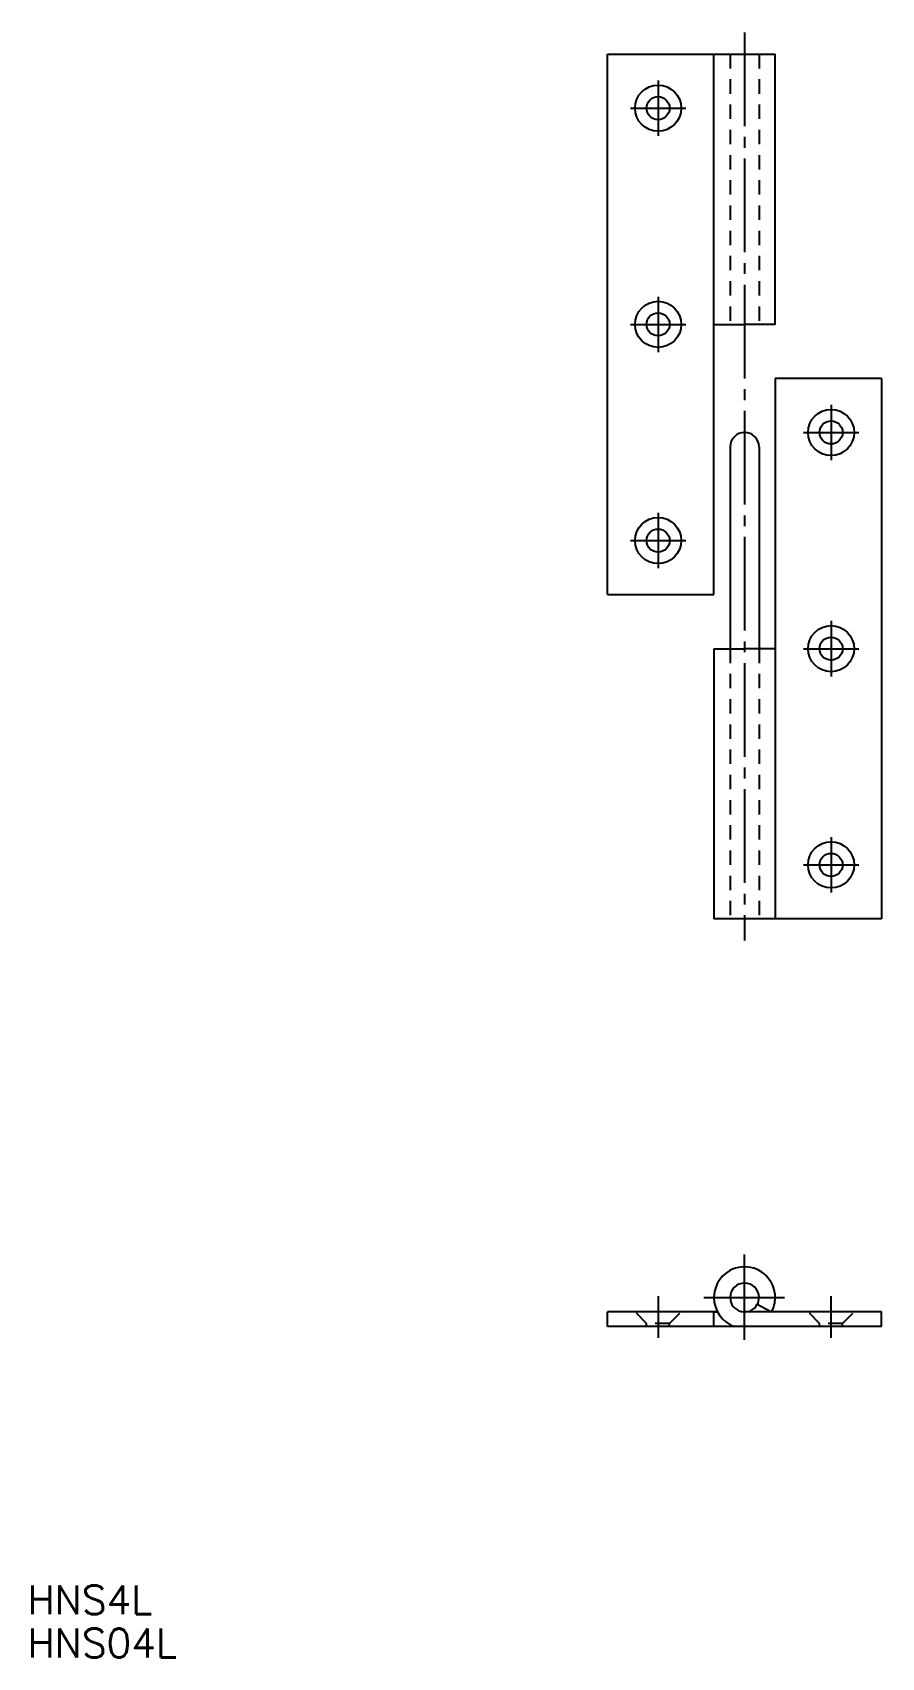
# Model space of a CAD drawing. Extents: x 48 to 166, y -8 to 217.
import ezdxf

# ---------------------------------------------------------------- set-up
doc = ezdxf.new("R2010")
doc.units = 0
doc.linetypes.add('CENTER', pattern=[17.5, 13, -1.5, 1.5, -1.5])
doc.linetypes.add('DASHED', pattern=[3.5, 2, -1.5])
doc.layers.get('0').update_dxf_attribs({"linetype": 'CONTINUOUS'})
doc.layers.add('CENTER', color=1, linetype='CENTER')
doc.styles.get("Standard").update_dxf_attribs({"font": 'txt.shx', "bigfont": '@extfont2.shx'})

msp = doc.modelspace()

# ---------------------------------------------------------------- linework, layer by layer
at = {"color": 7, "linetype": 'CONTINUOUS'}
for p, q in [((128.09, 214.14), (145.09, 214.14)), ((128.09, 139.14), (128.09, 214.14)), ((142.84, 139.14), (142.84, 214.14)), ((145.09, 214.14), (149.09, 214.14)), ((149.09, 214.14), (151.34, 214.14)), ((151.34, 176.64), (151.34, 214.14)), ((142.84, 176.64), (145.09, 176.64)), ((145.09, 176.64), (147.09, 176.64)), ((149.09, 176.64), (147.09, 176.64)), ((151.34, 176.64), (149.09, 176.64)), ((151.34, 169.14), (151.34, 94.14)), ((166.09, 169.14), (151.34, 169.14)), ((166.09, 169.14), (166.09, 94.14)), ((145.09, 159.64), (145.09, 131.64)), ((149.09, 159.64), (149.09, 131.64)), ((128.09, 139.14), (142.84, 139.14)), ((142.84, 131.64), (142.84, 94.14)), ((142.84, 131.64), (145.09, 131.64)), ((145.09, 131.64), (147.09, 131.64)), ((149.09, 131.64), (147.09, 131.64)), ((151.34, 131.64), (149.09, 131.64)), ((145.09, 94.14), (142.84, 94.14)), ((149.09, 94.14), (145.09, 94.14)), ((166.09, 94.14), (149.09, 94.14)), ((148.85, 40.67), (150.84, 39.61)), ((128.09, 37.61), (128.09, 39.61)), ((143.34, 39.61), (128.09, 39.61)), ((142.84, 37.61), (142.84, 39.61)), ((142.84, 39.61), (143.34, 39.61)), ((166.09, 39.61), (147.09, 39.61)), ((166.09, 37.61), (166.09, 39.61)), ((151.34, 37.61), (128.09, 37.61)), ((166.09, 37.61), (151.34, 37.61))]:
    msp.add_line(p, q, dxfattribs=at)
at = {"color": 3, "linetype": 'DASHED'}
for p, q in [((145.09, 214.14), (145.09, 176.64)), ((149.09, 214.14), (149.09, 176.64)), ((145.09, 131.64), (145.09, 94.14)), ((149.09, 131.64), (149.09, 94.14)), ((133.49, 38.01), (131.89, 39.61)), ((136.69, 38.01), (138.29, 39.61)), ((157.49, 38.01), (155.89, 39.61)), ((160.69, 38.01), (162.29, 39.61)), ((136.69, 38.01), (133.49, 38.01)), ((133.49, 37.61), (133.49, 38.01)), ((136.69, 37.61), (136.69, 38.01)), ((160.69, 38.01), (157.49, 38.01)), ((157.49, 37.61), (157.49, 38.01)), ((160.69, 37.61), (160.69, 38.01))]:
    msp.add_line(p, q, dxfattribs=at)
at = {"color": 7, "linetype": 'CONTINUOUS'}
for centre, radius in [((135.09, 206.64), 3.2), ((135.09, 206.64), 1.6), ((135.09, 176.64), 3.2), ((135.09, 176.64), 1.6), ((159.09, 161.64), 3.2), ((159.09, 161.64), 1.6), ((135.09, 146.64), 3.2), ((135.09, 146.64), 1.6), ((159.09, 131.64), 3.2), ((159.09, 131.64), 1.6), ((159.09, 101.64), 3.2), ((159.09, 101.64), 1.6)]:
    msp.add_circle(centre, radius, dxfattribs=at)
for centre, radius, start, end in [((147.09, 159.64), 2, 0, 180), ((147.09, 41.61), 4.25, 0, 180), ((147.09, 41.61), 2, 0, 180), ((147.09, 41.61), 4.25, 180, 250.2501), ((147.09, 41.61), 2, 180, 331.9275), ((147.09, 41.61), 2, 331.9275, 0), ((147.09, 41.61), 4.25, 331.9275, 0)]:
    msp.add_arc(centre, radius, start, end, dxfattribs=at)
at = {"layer": 'CENTER', "color": 1, "linetype": 'CENTER'}
for p, q in [((147.09, 217.14), (147.09, 91.14)), ((135.09, 210.48), (135.09, 202.8)), ((131.25, 206.64), (138.93, 206.64)), ((135.09, 180.48), (135.09, 172.8)), ((131.25, 176.64), (138.93, 176.64)), ((159.09, 165.48), (159.09, 157.8)), ((155.25, 161.64), (162.93, 161.64)), ((135.09, 150.48), (135.09, 142.8)), ((131.25, 146.64), (138.93, 146.64)), ((159.09, 135.48), (159.09, 127.8)), ((155.25, 131.64), (162.93, 131.64)), ((159.09, 105.48), (159.09, 97.8)), ((155.25, 101.64), (162.93, 101.64)), ((147.09, 35.76), (147.09, 47.6)), ((135.09, 41.79), (135.09, 36.01)), ((141.44, 41.61), (152.64, 41.61)), ((159.09, 36.01), (159.09, 41.79))]:
    msp.add_line(p, q, dxfattribs=at)

# ---------------------------------------------------------------- texts
at = {"color": 7, "linetype": 'CONTINUOUS'}
for s, p in [('HNS4L', (47.6, -2.34)), ('HNS04L', (47.6, -8.34))]:
    msp.add_text(s, height=4, dxfattribs=at).set_placement(p)

doc.saveas('drawing.dxf')
